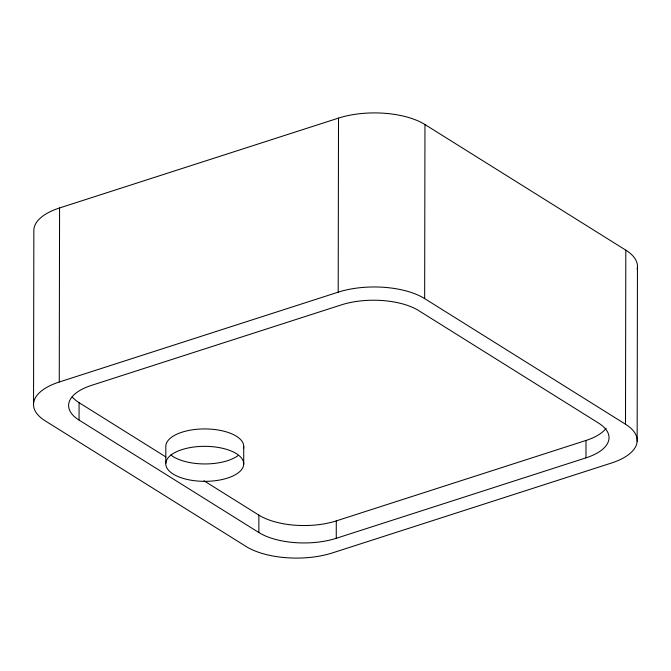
<?xml version="1.0" encoding="UTF-8"?>
<svg xmlns="http://www.w3.org/2000/svg" width="671" height="671" viewBox="0 0 671 671"><rect width="100%" height="100%" fill="white"/><g stroke="black" fill="none" stroke-linecap="round" stroke-linejoin="round"><path stroke-width="1.01" d="M33.55 403.716L33.852 229.658A61.933 27.83 0.1 0 1 59.568 207.96L338.511 118.104A61.933 27.83 0.1 0 1 424.961 124.546L625.808 250.157A61.933 27.83 0.1 0 1 637.19 269.105M625.808 250.157L625.498 424.215A61.933 27.83 0.1 0 1 611.432 463.04L332.489 552.896A61.933 27.83 0.1 0 1 246.039 546.454L45.192 420.843A61.933 27.83 0.1 0 1 59.266 382.017L59.568 207.96M79.052 420.08A55.45 24.911 0.1 0 1 91.65 385.322L341.371 304.877A55.45 24.911 0.1 0 1 418.771 310.639L598.574 423.099A55.45 24.911 0.1 0 1 585.976 457.857L336.255 538.301A55.45 24.911 0.1 0 1 258.855 532.531L79.052 420.08L79.077 402.675A55.45 24.911 0.1 0 1 72.225 396.93M165.787 463.518L165.821 446.114A38.968 17.505 0.1 0 1 207.406 428.97A38.968 17.505 0.1 0 1 243.472 448.58M243.716 464.156A38.968 17.505 0.1 0 0 185.783 448.522A38.968 17.505 0.1 0 0 184.76 478.842A38.968 17.505 0.1 0 0 243.716 464.156L243.749 446.752M258.855 532.531L258.889 515.127L203.976 480.78M336.255 538.301L336.288 520.897L586.009 440.453A55.45 24.911 0.1 0 0 606.156 428.215M59.266 382.017L338.201 292.162L338.511 118.104M625.498 424.215L424.659 298.603L424.961 124.546M585.976 457.857L586.009 440.453M637.148 441.342L637.45 267.284M79.077 402.675L165.888 456.959M338.201 292.162A61.933 27.83 0.1 0 1 424.659 298.603M336.288 520.897A55.45 24.911 0.1 0 1 258.889 515.127M238.23 455.466A38.968 17.505 0.1 0 1 170.744 454.913"/></g></svg>
